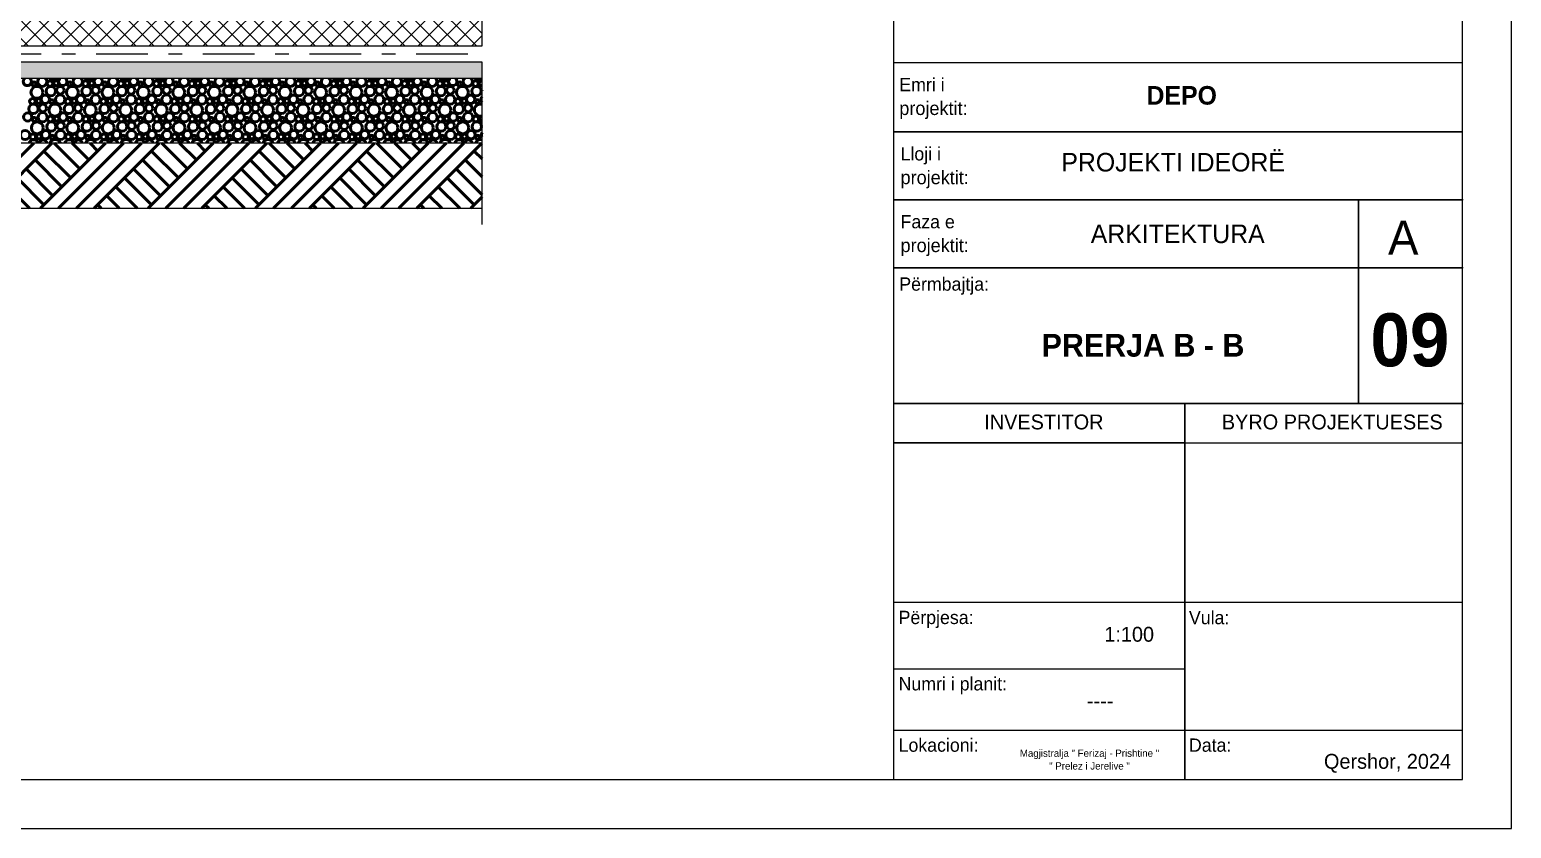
# Model space of a CAD drawing. Header units: millimetres. Extents: x 82061 to 107261, y -5216 to 12604.
# Drawn here: x 98142 to 107261, y -5216 to -301 of the extents above; entities that cross this region are included whole.
import ezdxf

# ---------------------------------------------------------------- set-up
doc = ezdxf.new("R2010")
doc.units = ezdxf.units.MM
doc.header["$MEASUREMENT"] = 0
doc.linetypes.add('Double Dashed', pattern=[656.166644, 317.49999, -126.999993, 84.666667, -126.999993])
doc.linetypes.add('Wipeout_Contour', pattern=[1000, 0, -1000])
for name, color, linetype, lineweight in [('02. Tabela Projekti zbatues_Pen_No__1', 7, 'Continuous', 5), ('0_Pen_No__1', 7, 'Continuous', 5), ('A - Prerjet_Pen_No__1', 7, 'Continuous', 5), ('A - Prerjet_Pen_No__101', 252, 'Continuous', 5), ('A - Prerjet_Pen_No__6', 5, 'Continuous', 5)]:
    doc.layers.add(name, color=color, linetype=linetype, lineweight=lineweight)
for name, color, linetype, lineweight, true_color in [('02. Tabela Projekti zbatues_Pen_No__156', 7, 'Continuous', 5, 0x54689e), ('02. Tabela Projekti zbatues_Pen_No__61', 7, 'Continuous', 5, 0x6a6a6a), ('A - Prerjet_Pen_No__102', 7, 'Continuous', 50, 0xcccccc), ('A - Prerjet_Pen_No__82', 7, 'Continuous', 5, 0xaaaaaa)]:
    doc.layers.add(name, color=color, linetype=linetype, lineweight=lineweight, true_color=true_color)
doc.layers.add('A - Prerjet', color=7, linetype='Continuous')
doc.styles.add('GENERATED_STYLE_1', font='')
doc.styles.add('GENERATED_STYLE_2', font='')
doc.styles.get('GENERATED_STYLE_1').set_extended_font_data('Century Gothic', bold=True)
doc.styles.get('GENERATED_STYLE_2').set_extended_font_data('Century Gothic')

# ---------------------------------------------------------------- blocks, each defined once
blk = doc.blocks.new('*X2')
at = {"layer": 'A - Prerjet_Pen_No__102', "color": 254, "linetype": 'Continuous', "lineweight": 50, "true_color": 0xcccccc}
for centre, radius in [((98168, -635.3), 12.4), ((98267, -632.8), 17.2), ((98305.3, -630.7), 15), ((98386.2, -635.3), 12.4), ((98485.3, -632.8), 17.2), ((98523.6, -630.7), 15), ((98604.4, -635.3), 12.4), ((98703.5, -632.8), 17.2), ((98741.8, -630.7), 15), ((98822.6, -635.3), 12.4), ((98921.7, -632.8), 17.2), ((98960, -630.7), 15), ((99040.9, -635.3), 12.4), ((99139.9, -632.8), 17.2), ((99178.2, -630.7), 15), ((99259.1, -635.3), 12.4), ((99358.2, -632.8), 17.2), ((99396.5, -630.7), 15), ((99477.3, -635.3), 12.4), ((99576.4, -632.8), 17.2), ((99614.7, -630.7), 15), ((99695.5, -635.3), 12.4), ((99794.6, -632.8), 17.2), ((99832.9, -630.7), 15), ((99913.8, -635.3), 12.4), ((100012.8, -632.8), 17.2), ((100051.1, -630.7), 15), ((100132, -635.3), 12.4), ((100231.1, -632.8), 17.2), ((100269.4, -630.7), 15), ((100350.2, -635.3), 12.4), ((100449.3, -632.8), 17.2), ((100487.6, -630.7), 15), ((100568.4, -635.3), 12.4), ((100667.5, -632.8), 17.2), ((100705.8, -630.7), 15), ((100786.7, -635.3), 12.4), ((100885.7, -632.8), 17.2), ((98159, -742), 17.2), ((98186.7, -686.7), 36.7), ((98197.3, -739.9), 15), ((98237.8, -729.3), 25.5), ((98272.8, -679.3), 28.6), ((98329.8, -730.6), 28.4), ((98330.5, -674), 23), ((98377.3, -742), 17.2), ((98404.9, -686.7), 36.7), ((98415.6, -739.9), 15), ((98456, -729.3), 25.5), ((98491.1, -679.3), 28.6), ((98548.1, -730.6), 28.4), ((98548.7, -674), 23), ((98595.5, -742), 17.2), ((98623.1, -686.7), 36.7), ((98633.8, -739.9), 15), ((98674.2, -729.3), 25.5), ((98709.3, -679.3), 28.6), ((98766.3, -730.6), 28.4), ((98766.9, -674), 23), ((98813.7, -742), 17.2), ((98841.4, -686.7), 36.7), ((98852, -739.9), 15), ((98892.4, -729.3), 25.5), ((98927.5, -679.3), 28.6), ((98984.5, -730.6), 28.4), ((98985.1, -674), 23), ((99031.9, -742), 17.2), ((99059.6, -686.7), 36.7), ((99070.2, -739.9), 15), ((99110.7, -729.3), 25.5), ((99145.7, -679.3), 28.6), ((99202.7, -730.6), 28.4), ((99203.4, -674), 23), ((99250.2, -742), 17.2), ((99277.8, -686.7), 36.7), ((99288.5, -739.9), 15), ((99328.9, -729.3), 25.5), ((99364, -679.3), 28.6), ((99421, -730.6), 28.4), ((99421.6, -674), 23), ((99468.4, -742), 17.2), ((99496, -686.7), 36.7), ((99506.7, -739.9), 15), ((99547.1, -729.3), 25.5), ((99582.2, -679.3), 28.6), ((99639.2, -730.6), 28.4), ((99639.8, -674), 23), ((99686.6, -742), 17.2), ((99714.3, -686.7), 36.7), ((99724.9, -739.9), 15), ((99765.3, -729.3), 25.5), ((99800.4, -679.3), 28.6), ((99857.4, -730.6), 28.4), ((99858, -674), 23), ((99904.8, -742), 17.2), ((99932.5, -686.7), 36.7), ((99943.1, -739.9), 15), ((99983.6, -729.3), 25.5), ((100018.6, -679.3), 28.6), ((100075.6, -730.6), 28.4), ((100076.3, -674), 23), ((100123.1, -742), 17.2), ((100150.7, -686.7), 36.7), ((100161.4, -739.9), 15), ((100201.8, -729.3), 25.5), ((100236.9, -679.3), 28.6), ((100293.9, -730.6), 28.4), ((100294.5, -674), 23), ((100341.3, -742), 17.2), ((100368.9, -686.7), 36.7), ((100379.6, -739.9), 15), ((100420, -729.3), 25.5), ((100455.1, -679.3), 28.6), ((100512.1, -730.6), 28.4), ((100512.7, -674), 23), ((100559.5, -742), 17.2), ((100587.2, -686.7), 36.7), ((100597.8, -739.9), 15), ((100638.2, -729.3), 25.5), ((100673.3, -679.3), 28.6), ((100730.3, -730.6), 28.4), ((100730.9, -674), 23), ((100777.7, -742), 17.2), ((100805.4, -686.7), 36.7), ((100816, -739.9), 15), ((100856.5, -729.3), 25.5), ((100891.5, -679.3), 28.6), ((98129.8, -838.5), 25.5), ((98164.8, -788.5), 28.6), ((98221.8, -839.8), 28.4), ((98222.5, -783.2), 23), ((98296.9, -795.9), 36.7), ((98278.2, -744.5), 12.4), ((98348, -838.5), 25.5), ((98383.1, -788.5), 28.6), ((98440.1, -839.8), 28.4), ((98440.7, -783.2), 23), ((98515.1, -795.9), 36.7), ((98496.4, -744.5), 12.4), ((98566.2, -838.5), 25.5), ((98601.3, -788.5), 28.6), ((98658.3, -839.8), 28.4), ((98658.9, -783.2), 23), ((98733.4, -795.9), 36.7), ((98714.6, -744.5), 12.4), ((98784.4, -838.5), 25.5), ((98819.5, -788.5), 28.6), ((98876.5, -839.8), 28.4), ((98877.1, -783.2), 23), ((98951.6, -795.9), 36.7), ((98932.9, -744.5), 12.4), ((99002.7, -838.5), 25.5), ((99037.7, -788.5), 28.6), ((99094.7, -839.8), 28.4), ((99095.4, -783.2), 23), ((99169.8, -795.9), 36.7), ((99151.1, -744.5), 12.4), ((99220.9, -838.5), 25.5), ((99256, -788.5), 28.6), ((99313, -839.8), 28.4), ((99313.6, -783.2), 23), ((99388, -795.9), 36.7), ((99369.3, -744.5), 12.4), ((99439.1, -838.5), 25.5), ((99474.2, -788.5), 28.6), ((99531.2, -839.8), 28.4), ((99531.8, -783.2), 23), ((99606.3, -795.9), 36.7), ((99587.5, -744.5), 12.4), ((99657.3, -838.5), 25.5), ((99692.4, -788.5), 28.6), ((99749.4, -839.8), 28.4), ((99750, -783.2), 23), ((99824.5, -795.9), 36.7), ((99805.8, -744.5), 12.4), ((99875.6, -838.5), 25.5), ((99910.6, -788.5), 28.6), ((99967.6, -839.8), 28.4), ((99968.3, -783.2), 23), ((100042.7, -795.9), 36.7), ((100024, -744.5), 12.4), ((100093.8, -838.5), 25.5), ((100128.9, -788.5), 28.6), ((100185.9, -839.8), 28.4), ((100186.5, -783.2), 23), ((100260.9, -795.9), 36.7), ((100242.2, -744.5), 12.4), ((100312, -838.5), 25.5), ((100347.1, -788.5), 28.6), ((100404.1, -839.8), 28.4), ((100404.7, -783.2), 23), ((100479.2, -795.9), 36.7), ((100460.4, -744.5), 12.4), ((100530.2, -838.5), 25.5), ((100565.3, -788.5), 28.6), ((100622.3, -839.8), 28.4), ((100622.9, -783.2), 23), ((100697.4, -795.9), 36.7), ((100678.7, -744.5), 12.4), ((100748.5, -838.5), 25.5), ((100783.5, -788.5), 28.6), ((100840.5, -839.8), 28.4), ((100841.2, -783.2), 23), ((100896.9, -744.5), 12.4), ((98188.9, -905.1), 36.7), ((98170.2, -853.7), 12.4), ((98275.1, -897.6), 28.6), ((98269.3, -851.2), 17.2), ((98307.6, -849.1), 15), ((98332.7, -892.4), 23), ((98407.1, -905.1), 36.7), ((98388.4, -853.7), 12.4), ((98493.3, -897.6), 28.6), ((98487.5, -851.2), 17.2), ((98525.8, -849.1), 15), ((98550.9, -892.4), 23), ((98625.4, -905.1), 36.7), ((98606.6, -853.7), 12.4), ((98711.5, -897.6), 28.6), ((98705.7, -851.2), 17.2), ((98744, -849.1), 15), ((98769.1, -892.4), 23), ((98843.6, -905.1), 36.7), ((98824.9, -853.7), 12.4), ((98929.7, -897.6), 28.6), ((98923.9, -851.2), 17.2), ((98962.2, -849.1), 15), ((98987.4, -892.4), 23), ((99061.8, -905.1), 36.7), ((99043.1, -853.7), 12.4), ((99148, -897.6), 28.6), ((99142.2, -851.2), 17.2), ((99180.5, -849.1), 15), ((99205.6, -892.4), 23), ((99280, -905.1), 36.7), ((99261.3, -853.7), 12.4), ((99366.2, -897.6), 28.6), ((99360.4, -851.2), 17.2), ((99398.7, -849.1), 15), ((99423.8, -892.4), 23), ((99498.3, -905.1), 36.7), ((99479.5, -853.7), 12.4), ((99584.4, -897.6), 28.6), ((99578.6, -851.2), 17.2), ((99616.9, -849.1), 15), ((99642, -892.4), 23), ((99716.5, -905.1), 36.7), ((99697.8, -853.7), 12.4), ((99802.6, -897.6), 28.6), ((99796.8, -851.2), 17.2), ((99835.1, -849.1), 15), ((99860.3, -892.4), 23), ((99934.7, -905.1), 36.7), ((99916, -853.7), 12.4), ((100020.9, -897.6), 28.6), ((100015.1, -851.2), 17.2), ((100053.4, -849.1), 15), ((100078.5, -892.4), 23), ((100152.9, -905.1), 36.7), ((100134.2, -853.7), 12.4), ((100239.1, -897.6), 28.6), ((100233.3, -851.2), 17.2), ((100271.6, -849.1), 15), ((100296.7, -892.4), 23), ((100371.2, -905.1), 36.7), ((100352.4, -853.7), 12.4), ((100457.3, -897.6), 28.6), ((100451.5, -851.2), 17.2), ((100489.8, -849.1), 15), ((100514.9, -892.4), 23), ((100589.4, -905.1), 36.7), ((100570.7, -853.7), 12.4), ((100675.5, -897.6), 28.6), ((100669.7, -851.2), 17.2), ((100708, -849.1), 15), ((100733.2, -892.4), 23), ((100807.6, -905.1), 36.7), ((100788.9, -853.7), 12.4), ((100893.8, -897.6), 28.6), ((100888, -851.2), 17.2), ((98113.8, -949), 28.4), ((98161.3, -960.4), 17.2), ((98199.6, -958.3), 15), ((98240, -947.7), 25.5), ((98280.4, -962.9), 12.4), ((98332.1, -949), 28.4), ((98379.5, -960.4), 17.2), ((98417.8, -958.3), 15), ((98458.2, -947.7), 25.5), ((98498.6, -962.9), 12.4), ((98550.3, -949), 28.4), ((98597.7, -960.4), 17.2), ((98636, -958.3), 15), ((98676.4, -947.7), 25.5), ((98716.9, -962.9), 12.4), ((98768.5, -949), 28.4), ((98815.9, -960.4), 17.2), ((98854.2, -958.3), 15), ((98894.7, -947.7), 25.5), ((98935.1, -962.9), 12.4), ((98986.7, -949), 28.4), ((99034.2, -960.4), 17.2), ((99072.5, -958.3), 15), ((99112.9, -947.7), 25.5), ((99153.3, -962.9), 12.4), ((99205, -949), 28.4), ((99252.4, -960.4), 17.2), ((99290.7, -958.3), 15), ((99331.1, -947.7), 25.5), ((99371.5, -962.9), 12.4), ((99423.2, -949), 28.4), ((99470.6, -960.4), 17.2), ((99508.9, -958.3), 15), ((99549.3, -947.7), 25.5), ((99589.8, -962.9), 12.4), ((99641.4, -949), 28.4), ((99688.8, -960.4), 17.2), ((99727.1, -958.3), 15), ((99767.6, -947.7), 25.5), ((99808, -962.9), 12.4), ((99859.6, -949), 28.4), ((99907.1, -960.4), 17.2), ((99945.4, -958.3), 15), ((99985.8, -947.7), 25.5), ((100026.2, -962.9), 12.4), ((100077.9, -949), 28.4), ((100125.3, -960.4), 17.2), ((100163.6, -958.3), 15), ((100204, -947.7), 25.5), ((100244.4, -962.9), 12.4), ((100296.1, -949), 28.4), ((100343.5, -960.4), 17.2), ((100381.8, -958.3), 15), ((100422.2, -947.7), 25.5), ((100462.7, -962.9), 12.4), ((100514.3, -949), 28.4), ((100561.7, -960.4), 17.2), ((100600, -958.3), 15), ((100640.5, -947.7), 25.5), ((100680.9, -962.9), 12.4), ((100732.5, -949), 28.4), ((100780, -960.4), 17.2), ((100818.3, -958.3), 15), ((100858.7, -947.7), 25.5), ((100899.1, -962.9), 12.4)]:
    blk.add_circle(centre, radius, dxfattribs=at)
for centre, radius, start, end in [((98127.5, -620.1), 25.5, 128.13477, 51.86523), ((98219.6, -621.4), 28.4, 131.12448, 48.87552), ((98294.7, -577.5), 36.7, 217.71964, 322.28036), ((98345.8, -620.1), 25.5, 128.13477, 51.86523), ((98437.8, -621.4), 28.4, 131.12448, 48.87552), ((98512.9, -577.5), 36.7, 217.71964, 322.28036), ((98564, -620.1), 25.5, 128.13477, 51.86523), ((98656.1, -621.4), 28.4, 131.12448, 48.87552), ((98731.1, -577.5), 36.7, 217.71964, 322.28036), ((98782.2, -620.1), 25.5, 128.13477, 51.86523), ((98874.3, -621.4), 28.4, 131.12448, 48.87552), ((98949.4, -577.5), 36.7, 217.71964, 322.28036), ((99000.4, -620.1), 25.5, 128.13477, 51.86523), ((99092.5, -621.4), 28.4, 131.12448, 48.87552), ((99167.6, -577.5), 36.7, 217.71964, 322.28036), ((99218.7, -620.1), 25.5, 128.13477, 51.86523), ((99310.7, -621.4), 28.4, 131.12448, 48.87552), ((99385.8, -577.5), 36.7, 217.71964, 322.28036), ((99436.9, -620.1), 25.5, 128.13477, 51.86523), ((99529, -621.4), 28.4, 131.12448, 48.87552), ((99604, -577.5), 36.7, 217.71964, 322.28036), ((99655.1, -620.1), 25.5, 128.13477, 51.86523), ((99747.2, -621.4), 28.4, 131.12448, 48.87552), ((99822.3, -577.5), 36.7, 217.71964, 322.28036), ((99873.3, -620.1), 25.5, 128.13477, 51.86523), ((99965.4, -621.4), 28.4, 131.12448, 48.87552), ((100040.5, -577.5), 36.7, 217.71964, 322.28036), ((100091.6, -620.1), 25.5, 128.13477, 51.86523), ((100183.6, -621.4), 28.4, 131.12448, 48.87552), ((100258.7, -577.5), 36.7, 217.71964, 322.28036), ((100309.8, -620.1), 25.5, 128.13477, 51.86523), ((100401.9, -621.4), 28.4, 131.12448, 48.87552), ((100476.9, -577.5), 36.7, 217.71964, 322.28036), ((100528, -620.1), 25.5, 128.13477, 51.86523), ((100620.1, -621.4), 28.4, 131.12448, 48.87552), ((100695.2, -577.5), 36.7, 217.71964, 322.28036), ((100746.2, -620.1), 25.5, 128.13477, 51.86523), ((100838.3, -621.4), 28.4, 131.12448, 48.87552), ((100913.4, -577.5), 36.7, 217.71964, 290.35028), ((100924, -630.7), 15, 81.84336, 278.15664), ((100948.5, -730.6), 28.4, 142.02471, 217.97529), ((100949.2, -674), 23, 177.26451, 182.73549), ((100915.6, -795.9), 36.7, 73.31025, 286.68975), ((100926.3, -849.1), 15, 90.34314, 269.65686), ((98167.1, -1006.8), 28.6, 13.83856, 166.16144), ((98224.7, -1001.6), 23, 3.87549, 176.12451), ((98299.1, -1014.3), 36.7, 22.94959, 157.05041), ((98385.3, -1006.8), 28.6, 13.83856, 166.16144), ((98442.9, -1001.6), 23, 3.87549, 176.12451), ((98517.4, -1014.3), 36.7, 22.94959, 157.05041), ((98603.5, -1006.8), 28.6, 13.83856, 166.16144), ((98661.1, -1001.6), 23, 3.87549, 176.12451), ((98735.6, -1014.3), 36.7, 22.94959, 157.05041), ((98821.7, -1006.8), 28.6, 13.83856, 166.16144), ((98879.4, -1001.6), 23, 3.87549, 176.12451), ((98953.8, -1014.3), 36.7, 22.94959, 157.05041), ((99040, -1006.8), 28.6, 13.83856, 166.16144), ((99097.6, -1001.6), 23, 3.87549, 176.12451), ((99172, -1014.3), 36.7, 22.94959, 157.05041), ((99258.2, -1006.8), 28.6, 13.83856, 166.16144), ((99315.8, -1001.6), 23, 3.87549, 176.12451), ((99390.3, -1014.3), 36.7, 22.94959, 157.05041), ((99476.4, -1006.8), 28.6, 13.83856, 166.16144), ((99534, -1001.6), 23, 3.87549, 176.12451), ((99608.5, -1014.3), 36.7, 22.94959, 157.05041), ((99694.6, -1006.8), 28.6, 13.83856, 166.16144), ((99752.3, -1001.6), 23, 3.87549, 176.12451), ((99826.7, -1014.3), 36.7, 22.94959, 157.05041), ((99912.9, -1006.8), 28.6, 13.83856, 166.16144), ((99970.5, -1001.6), 23, 3.87549, 176.12451), ((100044.9, -1014.3), 36.7, 22.94959, 157.05041), ((100131.1, -1006.8), 28.6, 13.83856, 166.16144), ((100188.7, -1001.6), 23, 3.87549, 176.12451), ((100263.2, -1014.3), 36.7, 22.94959, 157.05041), ((100349.3, -1006.8), 28.6, 13.83856, 166.16144), ((100406.9, -1001.6), 23, 3.87549, 176.12451), ((100481.4, -1014.3), 36.7, 22.94959, 157.05041), ((100567.5, -1006.8), 28.6, 13.83856, 166.16144), ((100625.2, -1001.6), 23, 3.87549, 176.12451), ((100699.6, -1014.3), 36.7, 22.94959, 157.05041), ((100785.8, -1006.8), 28.6, 13.83856, 166.16144), ((100843.4, -1001.6), 23, 3.87549, 176.12451), ((100917.8, -1014.3), 36.7, 76.90186, 157.05041), ((100950.8, -949), 28.4, 150.07125, 209.92875)]:
    blk.add_arc(centre, radius, start, end, dxfattribs=at)
blk = doc.blocks.new('Fill_1', base_point=(0, 0))
at = {"layer": 'A - Prerjet_Pen_No__82', "color": 253, "linetype": 'Continuous', "lineweight": 5, "true_color": 0xaaaaaa, "flags": 128}
blk.add_lwpolyline([(100926.2, -600), (84772.2, -600), (84772.2, -400), (83961.4, -400), (84161.4, -1000), (100926.2, -1000)], close=True, dxfattribs=at)
at = {"layer": 'A - Prerjet_Pen_No__102', "color": 254, "linetype": 'Continuous', "lineweight": 50, "true_color": 0xcccccc}
blk.add_blockref('*X2', (0, 0), dxfattribs=at)

msp = doc.modelspace()

# ---------------------------------------------------------------- linework, layer by layer
at = {"layer": '02. Tabela Projekti zbatues_Pen_No__61', "color": 251, "linetype": 'Continuous', "lineweight": 5, "true_color": 0x6a6a6a}
for points in [[(103461.4, -513.9), (103461.4, 12303.7)], [(106961.4, -504.7), (103461.4, -504.7)], [(103461.4, -930.5), (103461.4, -513.9)], [(103461.4, -1348.2), (103461.4, -930.5)], [(103461.4, -930.5), (106961.4, -930.5)], [(106961.4, -930.5), (103461.4, -930.5)], [(103461.4, -1765.9), (103461.4, -1348.2)], [(106961.4, -1348.2), (103461.4, -1348.2)], [(103461.4, -1348.2), (106961.4, -1348.2)], [(106965.6, -1348.2), (103463.5, -1348.2)], [(106320.2, -1348.2), (106320.2, -2601.3)], [(106320.2, -1348.2), (106320.2, -2601.3)], [(106320.2, -1348.2), (106961.4, -1348.2)], [(106320.2, -1765.9), (106320.2, -1348.2)], [(103461.4, -2601.3), (103461.4, -1765.9)], [(106961.4, -1765.9), (103461.4, -1765.9)], [(103461.4, -1765.9), (106320.2, -1765.9)], [(106965.6, -1765.9), (103463.5, -1765.9)], [(106965.6, -1765.9), (103463.5, -1765.9)], [(106320.2, -1765.9), (106961.4, -1765.9)], [(106320.2, -2601.3), (106320.2, -1765.9)], [(106961.4, -1765.9), (106320.2, -1765.9)], [(106320.2, -1765.9), (106320.2, -2601.3)], [(103461.4, -2843.1), (103461.4, -2601.3)], [(103461.4, -2843.1), (103461.4, -2601.3)], [(103461.4, -2843.1), (103461.4, -2601.3)], [(103461.4, -2843.1), (103461.4, -2601.3)], [(103461.4, -2601.3), (105250.9, -2601.3)], [(103461.4, -2601.3), (105250.9, -2601.3)], [(106320.2, -2601.3), (103461.4, -2601.3)], [(103463.5, -2601.3), (106965.6, -2601.3)], [(106961.4, -2601.3), (103463.5, -2601.3)], [(103463.5, -2601.3), (106961.4, -2601.3)], [(105250.9, -2601.3), (105250.9, -2843.1)], [(105250.9, -2601.3), (105250.9, -2843.1)], [(105250.9, -2601.3), (106961.4, -2601.3)], [(105250.9, -2965.2), (105250.9, -2601.3)], [(106961.4, -2601.3), (106320.2, -2601.3)], [(103461.4, -3790.7), (103461.4, -2843.1)], [(103461.4, -3790.7), (103461.4, -2843.1)], [(105250.9, -2843.1), (103461.4, -2843.1)], [(105250.9, -2843.1), (103461.4, -2843.1)], [(103461.4, -2843.1), (105250.9, -2843.1)], [(105250.9, -2843.1), (105250.9, -3790.7)], [(105250.9, -2843.1), (106961.4, -2843.1)], [(105250.9, -3790.7), (105250.9, -2965.2)], [(103461.4, -4032.5), (103461.4, -3790.7)], [(103461.4, -4032.5), (103461.4, -3790.7)], [(103461.4, -4032.5), (103461.4, -3790.7)], [(103461.4, -4032.5), (103461.4, -3790.7)], [(106961.4, -3826.8), (103461.4, -3826.8)], [(105250.9, -3790.7), (105250.9, -4032.5)], [(105250.9, -3790.7), (105250.9, -4032.5)], [(105250.9, -4032.5), (105250.9, -3790.7)], [(103461.4, -4916.3), (103461.4, -4032.5)], [(103461.4, -4916.3), (103461.4, -4032.5)], [(105250.9, -4032.5), (105250.9, -4916.3)], [(105250.9, -4398.5), (105250.9, -4032.5)], [(105250.9, -4236.8), (103461.4, -4236.8)], [(105250.9, -4916.3), (105250.9, -4398.5)], [(103461.4, -4611.5), (106961.4, -4611.5)]]:
    msp.add_lwpolyline(points, dxfattribs=at)

# ---------------------------------------------------------------- block references
at = {"layer": 'A - Prerjet_Pen_No__102', "color": 254, "linetype": 'Continuous', "lineweight": 50, "true_color": 0xcccccc}
msp.add_blockref('Fill_1', (0, 0), dxfattribs=at)

# ---------------------------------------------------------------- texts
at = {"layer": '02. Tabela Projekti zbatues_Pen_No__1', "color": 7, "linetype": 'Continuous', "lineweight": 5, "style": 'GENERATED_STYLE_2'}
for s, insert, char_height, attachment_point, line_spacing_factor in [('\\A1;{\\pql;\\fCentury Gothic|b0|i0|c0|p34;Emri i\\P\\pql;\\fCentury Gothic|b0|i0|c0|p34;\\H1.018037x;projektit\\fCentury Gothic|b0|i0|c0|p34;\\H0.982283x;:}', (103494.3, -851.3), 81.667, 7, 1.063485), ('\\A1;{\\pql;\\fCentury Gothic|b0|i0|c0|p34;Lloji i\\P\\pql;\\fCentury Gothic|b0|i0|c0|p34;\\H1.018037x;projektit\\fCentury Gothic|b0|i0|c0|p34;\\H0.982283x;:}', (103502, -1277.1), 81.667, 7, 1.063485), ('\\A1;{\\pql;\\fCentury Gothic|b0|i0|c0|p34;Faza e\\P\\pql;\\fCentury Gothic|b0|i0|c0|p34;\\H1.017766x;projektit\\fCentury Gothic|b0|i0|c0|p34;\\H0.982544x;:}', (103502, -1694.8), 81.667, 7, 1.063145), ('\\A1;{\\pqc;\\fCentury Gothic|b0|i0|c0|p34;Magjistralja " Ferizaj - Prishtine "\\P\\pqc;\\fCentury Gothic|b0|i0|c0|p34;" \\fCentury Gothic|b0|i0|c0|p34;Prelez i Jerelive\\fCentury Gothic|b0|i0|c0|p34; "}', (104664.9, -4855.2), 44.5858, 8, 1.058207)]:
    msp.add_mtext(s, dxfattribs=dict(at, insert=insert, char_height=char_height, attachment_point=attachment_point, line_spacing_factor=line_spacing_factor))
at = {"layer": '02. Tabela Projekti zbatues_Pen_No__1', "color": 7, "linetype": 'Continuous', "lineweight": 5, "attachment_point": 7}
for s, insert, char_height, style in [('\\A1;{\\pql;\\fCentury Gothic|b0|i0|c0|p34;PROJEKTI \\fCentury Gothic|b0|i0|c0|p34;IDEORË}', (104491.6, -1175.4), 114.333, 'GENERATED_STYLE_2'), ('\\A1;{\\pql;\\fCentury Gothic|b0|i0|c0|p34;ARKITEKTURA}', (104672.6, -1616), 114.333, 'GENERATED_STYLE_2'), ('\\A1;{\\pql;\\fCentury Gothic|b0|i0|c0|p34;A}', (106502.2, -1685.8), 210, 'GENERATED_STYLE_2'), ('\\A1;{\\pql;\\fCentury Gothic|b0|i0|c0|p34;Përmbajtja\\fCentury Gothic|b0|i0|c0|p34;:}', (103494.3, -1932), 81.667, 'GENERATED_STYLE_2'), ('\\A1;{\\pql;\\fCentury Gothic|b1|i0|c0|p34;0\\fCentury Gothic|b1|i0|c0|p34;9}', (106393.9, -2378), 326.667, 'GENERATED_STYLE_1'), ('\\A1;{\\pql;\\fCentury Gothic|b1|i0|c0|p34;PRERJA B - B}', (104370.1, -2315.1), 140, 'GENERATED_STYLE_1'), ('\\A1;{\\pql;\\fCentury Gothic|b0|i0|c0|p34;INVESTITOR}', (104017.2, -2762.2), 91.467, 'GENERATED_STYLE_2'), ('\\A1;{\\pql;\\fCentury Gothic|b0|i0|c0|p34;BYRO PROJEKTUESES}', (105479.5, -2762.2), 91.467, 'GENERATED_STYLE_2'), ('\\A1;{\\pql;\\fCentury Gothic|b0|i0|c0|p34;Përpjesa\\fCentury Gothic|b0|i0|c0|p34;:}', (103489.9, -3983.6), 81.667, 'GENERATED_STYLE_2'), ('\\A1;{\\pql;\\fCentury Gothic|b0|i0|c0|p34;Vula\\fCentury Gothic|b0|i0|c0|p34;:}', (105276.9, -3961.1), 81.667, 'GENERATED_STYLE_2'), ('\\A1;{\\pql;\\fCentury Gothic|b0|i0|c0|p34;1:\\fCentury Gothic|b0|i0|c0|p34;100}', (104756.1, -4068.9), 91.467, 'GENERATED_STYLE_2'), ('\\A1;{\\pql;\\fCentury Gothic|b0|i0|c0|p34;Numri i planit\\fCentury Gothic|b0|i0|c0|p34;:}', (103489.9, -4392), 81.667, 'GENERATED_STYLE_2'), ('\\A1;{\\pql;\\fCentury Gothic|b0|i0|c0|p34;----}', (104649, -4476.2), 91.467, 'GENERATED_STYLE_2'), ('\\A1;{\\pql;\\fCentury Gothic|b0|i0|c0|p34;Lokacioni\\fCentury Gothic|b0|i0|c0|p34;:}', (103489.9, -4745.9), 81.667, 'GENERATED_STYLE_2'), ('\\A1;{\\pql;\\fCentury Gothic|b0|i0|c0|p34;Data\\fCentury Gothic|b0|i0|c0|p34;:}', (105276.9, -4745.9), 81.667, 'GENERATED_STYLE_2'), ('\\A1;{\\pql;\\fCentury Gothic|b0|i0|c0|p34;Qershor, 2024}', (106108.1, -4874.6), 91.467, 'GENERATED_STYLE_2')]:
    msp.add_mtext(s, dxfattribs=dict(at, insert=insert, char_height=char_height, style=style))
at = {"layer": '02. Tabela Projekti zbatues_Pen_No__156', "color": 165, "linetype": 'Continuous', "lineweight": 5, "true_color": 0x54689e, "insert": (105015.8, -763.9), "char_height": 114.333, "attachment_point": 7, "style": 'GENERATED_STYLE_1'}
msp.add_mtext('\\A1;{\\pql;\\fCentury Gothic|b1|i0|c0|p34;DEPO}', dxfattribs=at)

# ---------------------------------------------------------------- next in the draw order: wipeouts: each hides what was drawn before it
at = {"color": 254, "linetype": 'Wipeout_Contour', "lineweight": 0, "ltscale": 537532.952173}
msp.add_wipeout([(100926.2, -1000), (84161.4, -1000), (83961.4, -400), (83761.4, -400), (83761.4, -1400), (100926.2, -1400)], dxfattribs=at).dxf.layer = 'A - Prerjet'

# ---------------------------------------------------------------- next in the draw order: hatches: boundary and pattern name
at = {"layer": 'A - Prerjet_Pen_No__1', "linetype": 'Continuous', "lineweight": 5}
h = msp.add_hatch(dxfattribs=at)
h.set_pattern_fill('Concrete_Block', style=0, pattern_type=2)
h.set_pattern_definition([(45, (0, 0), (-55.154327, 55.154327), []), (135, (0, 0), (55.154327, 55.154327), [])])
h.paths.add_polyline_path([(100326.2, 0), (84772.2, 0), (84772.2, -400), (100326.2, -400), (100926.2, -400), (100926.2, 0), (100526.2, 0)])
at = {"layer": 'A - Prerjet_Pen_No__102', "linetype": 'Continuous', "lineweight": 50, "true_color": 0xcccccc}
h = msp.add_hatch(dxfattribs=at)
h.set_pattern_fill('Earth', color=254, style=0, pattern_type=2)
h.set_pattern_definition([(45, (0, 0), (-165.463, 165.463), []), (45, (-55.15, 55.15), (-330.926, 330.926), []), (45, (-110.3, 110.3), (-330.926, 330.926), []), (135, (-165.46, 165.46), (55.154327, 55.154327), [234, -234])])
h.paths.add_polyline_path([(100926.2, -1000), (84161.4, -1000), (83961.4, -400), (83761.4, -400), (83761.4, -1400), (100926.2, -1400)])

# ---------------------------------------------------------------- next in the draw order: linework, layer by layer
at = {"layer": 'A - Prerjet_Pen_No__1', "color": 7, "linetype": 'Continuous', "lineweight": 5}
msp.add_lwpolyline([(85172.2, 0), (84772.2, 0), (84772.2, -400), (100326.2, -400), (100926.2, -400), (100926.2, 0), (100526.2, 0)], dxfattribs=at)
at = {"layer": 'A - Prerjet_Pen_No__6', "color": 5, "linetype": 'Double Dashed', "lineweight": 5, "flags": 128}
msp.add_lwpolyline([(84772.2, -450), (100926.2, -450)], dxfattribs=at)
at = {"layer": 'A - Prerjet_Pen_No__82', "color": 253, "linetype": 'Continuous', "lineweight": 5, "true_color": 0xaaaaaa, "flags": 128}
msp.add_lwpolyline([(100926.2, -1000), (84161.4, -1000), (83961.4, -400), (83761.4, -400), (83761.4, -1400), (100926.2, -1400)], close=True, dxfattribs=at)

# ---------------------------------------------------------------- next in the draw order: wipeouts: each hides what was drawn before it
at = {"color": 254, "linetype": 'Wipeout_Contour', "lineweight": 0, "ltscale": 371403.30788}
msp.add_wipeout([(100926.2, -500), (84772.2, -500), (84772.2, -600), (100926.2, -600)], dxfattribs=at).dxf.layer = 'A - Prerjet'

# ---------------------------------------------------------------- next in the draw order: hatches: boundary and pattern name
at = {"layer": 'A - Prerjet_Pen_No__102', "linetype": 'Continuous', "lineweight": 50, "true_color": 0xcccccc}
h = msp.add_hatch(dxfattribs=at)
h.set_pattern_fill('Brass_Bronze', color=254, style=0, pattern_type=2)
h.set_pattern_definition([(45, (92299.17, -250), (-110.3087, 110.3087), []), (45, (92244.02, -194.85), (-110.3087, 110.3087), [117, -39])])
h.paths.add_polyline_path([(100926.2, -500), (84772.2, -500), (84772.2, -600), (100926.2, -600)])

# ---------------------------------------------------------------- next in the draw order: linework, layer by layer
at = {"layer": '0_Pen_No__1', "color": 7, "linetype": 'Continuous', "lineweight": 5}
for points in [[(107261.4, 12603.7), (82061.4, 12603.7), (82061.4, -5216.3), (107261.4, -5216.3)], [(83561.4, -4916.3), (106961.4, -4916.3), (106961.4, 12303.7), (83561.4, 12303.7)]]:
    msp.add_lwpolyline(points, close=True, dxfattribs=at)
at = {"layer": 'A - Prerjet_Pen_No__101', "color": 252, "linetype": 'Double Dashed', "lineweight": 5}
msp.add_lwpolyline([(100926.2, -1500), (100926.2, 8810.3)], dxfattribs=at)
at = {"layer": 'A - Prerjet_Pen_No__82', "color": 253, "linetype": 'Continuous', "lineweight": 5, "true_color": 0xaaaaaa, "flags": 128}
msp.add_lwpolyline([(100926.2, -500), (84772.2, -500), (84772.2, -600), (100926.2, -600)], close=True, dxfattribs=at)

doc.saveas('drawing.dxf')
